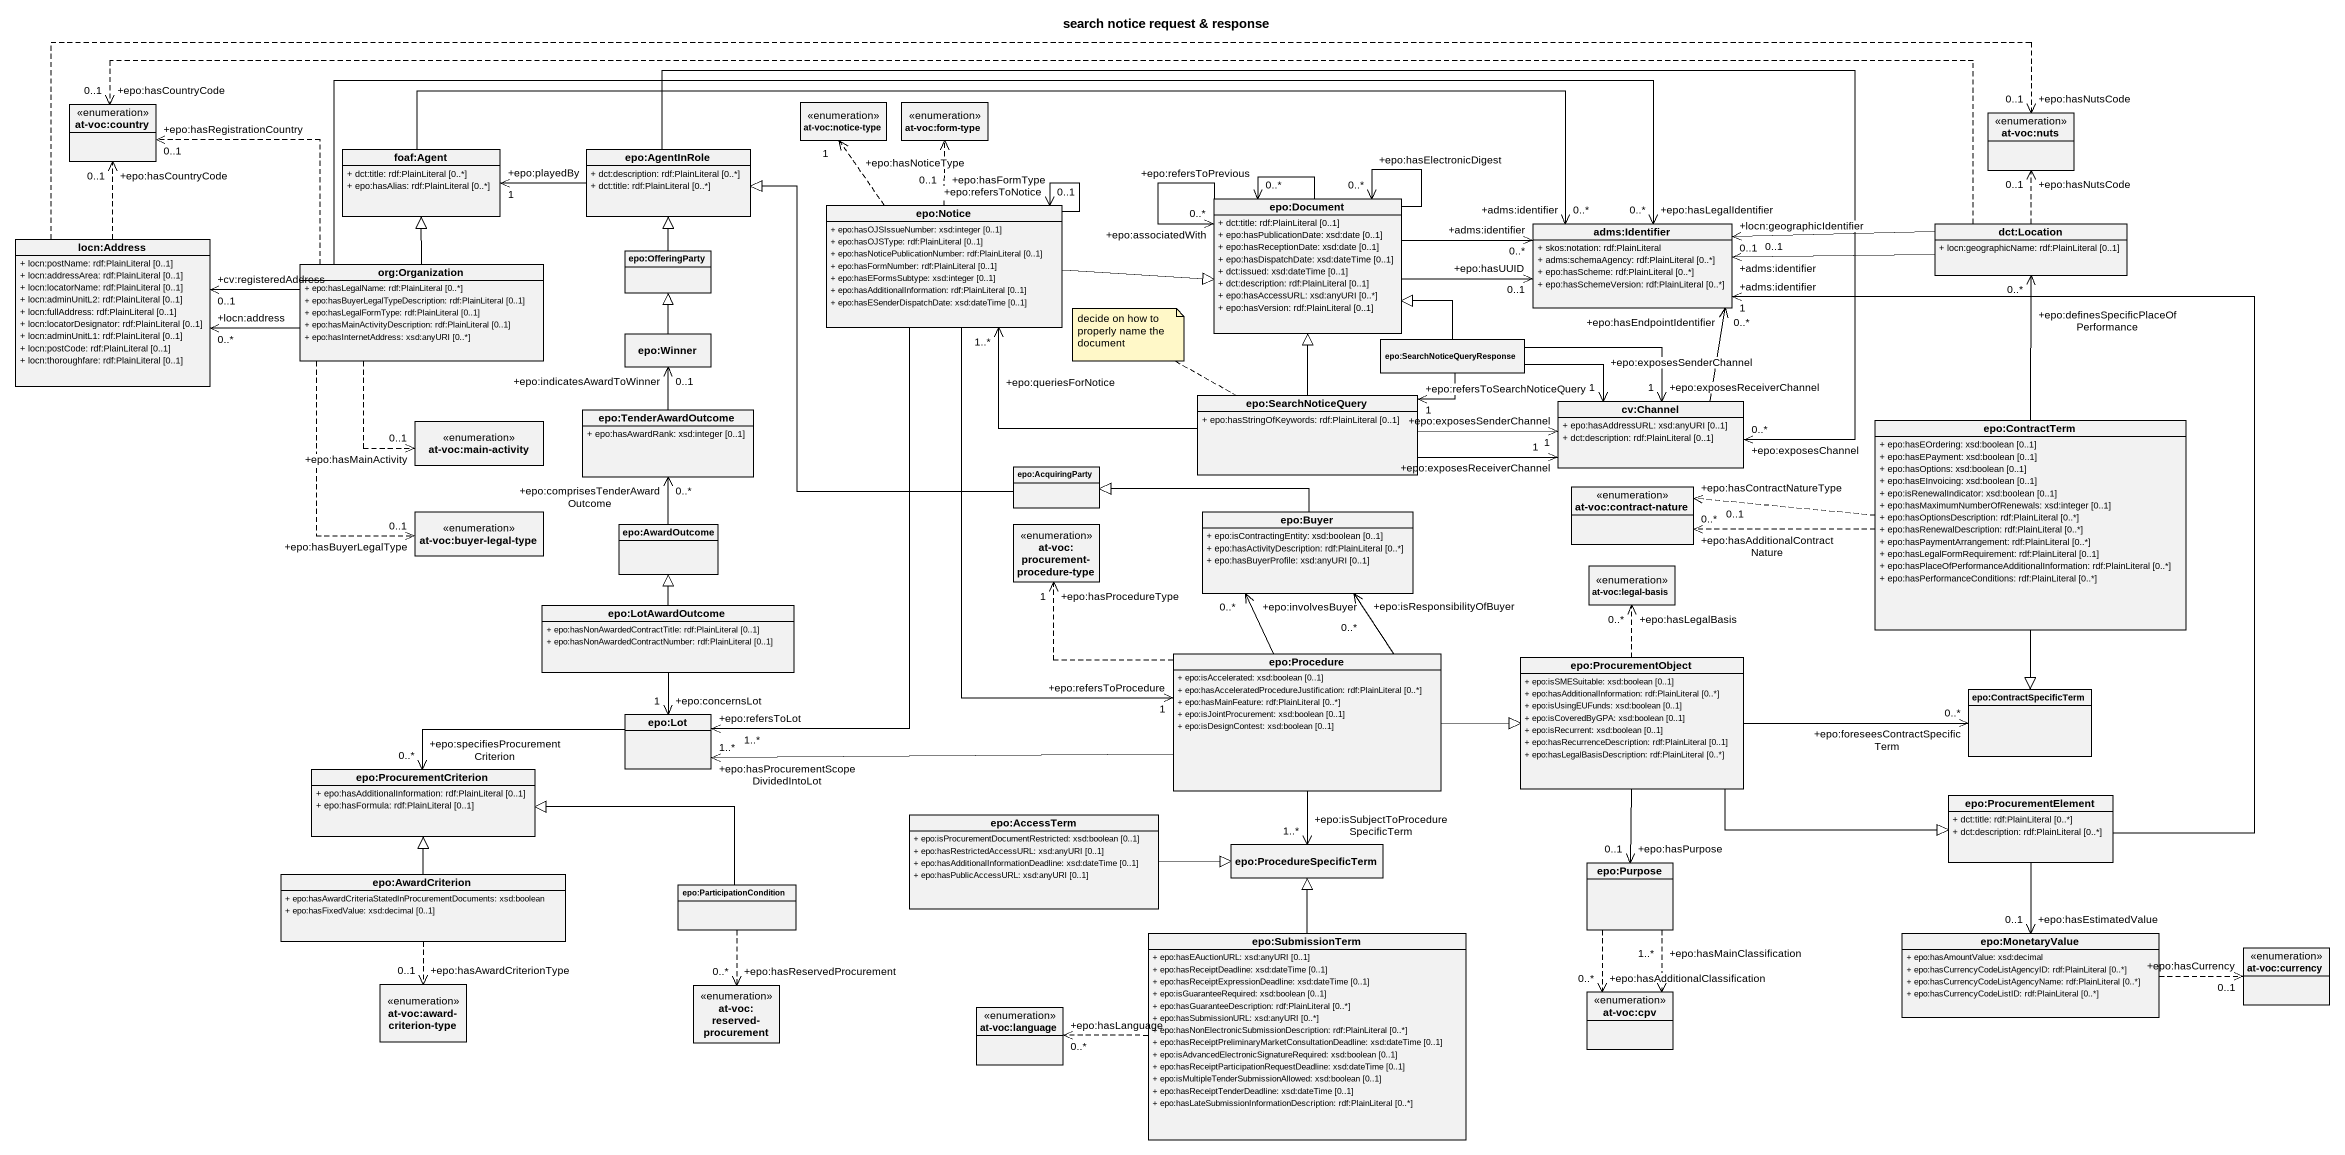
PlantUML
@startuml
title search notice request & response
hide circle
hide empty members
skinparam classAttributeIconSize 0
enum "at-voc:country" as at_voc_country
enum "at-voc:notice-type" as at_voc_notice_type
enum "at-voc:form-type" as at_voc_form_type
enum "at-voc:nuts" as at_voc_nuts
class "foaf:Agent" as foaf_Agent {
  + dct:title: rdf:PlainLiteral [0..*]
  + epo:hasAlias: rdf:PlainLiteral [0..*]
}
class "epo:AgentInRole" as epo_AgentInRole {
  + dct:description: rdf:PlainLiteral [0..*]
  + dct:title: rdf:PlainLiteral [0..*]
}
class "epo:Notice" as epo_Notice {
  + epo:hasOJSIssueNumber: xsd:integer [0..1]
  + epo:hasOJSType: rdf:PlainLiteral [0..1]
  + epo:hasNoticePublicationNumber: rdf:PlainLiteral [0..1]
  + epo:hasFormNumber: rdf:PlainLiteral [0..1]
  + epo:hasEFormsSubtype: xsd:integer [0..1]
  + epo:hasAdditionalInformation: rdf:PlainLiteral [0..1]
  + epo:hasESenderDispatchDate: xsd:dateTime [0..1]
}
class "epo:Document" as epo_Document {
  + dct:title: rdf:PlainLiteral [0..1]
  + epo:hasPublicationDate: xsd:date [0..1]
  + epo:hasReceptionDate: xsd:date [0..1]
  + epo:hasDispatchDate: xsd:dateTime [0..1]
  + dct:issued: xsd:dateTime [0..1]
  + dct:description: rdf:PlainLiteral [0..1]
  + epo:hasAccessURL: xsd:anyURI [0..*]
  + epo:hasVersion: rdf:PlainLiteral [0..1]
}
class "locn:Address" as locn_Address {
  + locn:postName: rdf:PlainLiteral [0..1]
  + locn:addressArea: rdf:PlainLiteral [0..1]
  + locn:locatorName: rdf:PlainLiteral [0..1]
  + locn:adminUnitL2: rdf:PlainLiteral [0..1]
  + locn:fullAddress: rdf:PlainLiteral [0..1]
  + locn:locatorDesignator: rdf:PlainLiteral [0..1]
  + locn:adminUnitL1: rdf:PlainLiteral [0..1]
  + locn:postCode: rdf:PlainLiteral [0..1]
  + locn:thoroughfare: rdf:PlainLiteral [0..1]
}
class "org:Organization" as org_Organization {
  + epo:hasLegalName: rdf:PlainLiteral [0..*]
  + epo:hasBuyerLegalTypeDescription: rdf:PlainLiteral [0..1]
  + epo:hasLegalFormType: rdf:PlainLiteral [0..1]
  + epo:hasMainActivityDescription: rdf:PlainLiteral [0..1]
  + epo:hasInternetAddress: xsd:anyURI [0..*]
}
class "epo:OfferingParty" as epo_OfferingParty
class "adms:Identifier" as adms_Identifier {
  + skos:notation: rdf:PlainLiteral
  + adms:schemaAgency: rdf:PlainLiteral [0..*]
  + epo:hasScheme: rdf:PlainLiteral [0..*]
  + epo:hasSchemeVersion: rdf:PlainLiteral [0..*]
}
class "dct:Location" as dct_Location {
  + locn:geographicName: rdf:PlainLiteral [0..1]
}
class "epo:Winner" as epo_Winner
class "epo:SearchNoticeQueryResponse" as epo_SearchNoticeQueryRespons
enum "at-voc:main-activity" as at_voc_main_activity
class "epo:TenderAwardOutcome" as epo_TenderAwardOutcome {
  + epo:hasAwardRank: xsd:integer [0..1]
}
class "epo:SearchNoticeQuery" as epo_SearchNoticeQuery {
  + epo:hasStringOfKeywords: rdf:PlainLiteral [0..1]
}
class "cv:Channel" as cv_Channel {
  + epo:hasAddressURL: xsd:anyURI [0..1]
  + dct:description: rdf:PlainLiteral [0..1]
}
class "epo:ContractTerm" as epo_ContractTerm {
  + epo:hasEOrdering: xsd:boolean [0..1]
  + epo:hasEPayment: xsd:boolean [0..1]
  + epo:hasOptions: xsd:boolean [0..1]
  + epo:hasEInvoicing: xsd:boolean [0..1]
  + epo:isRenewalIndicator: xsd:boolean [0..1]
  + epo:hasMaximumNumberOfRenewals: xsd:integer [0..1]
  + epo:hasOptionsDescription: rdf:PlainLiteral [0..*]
  + epo:hasRenewalDescription: rdf:PlainLiteral [0..*]
  + epo:hasPaymentArrangement: rdf:PlainLiteral [0..*]
  + epo:hasLegalFormRequirement: rdf:PlainLiteral [0..1]
  + epo:hasPlaceOfPerformanceAdditionalInformation: rdf:PlainLiteral [0..*]
  + epo:hasPerformanceConditions: rdf:PlainLiteral [0..*]
}
class "epo:AcquiringParty" as epo_AcquiringParty
enum "at-voc:buyer-legal-type" as at_voc_buyer_legal_type
class "epo:AwardOutcome" as epo_AwardOutcome
enum "at-voc:procurement-procedure-type" as at_voc_procurement
class "epo:Buyer" as epo_Buyer {
  + epo:isContractingEntity: xsd:boolean [0..1]
  + epo:hasActivityDescription: rdf:PlainLiteral [0..*]
  + epo:hasBuyerProfile: xsd:anyURI [0..1]
}
enum "at-voc:contract-nature" as at_voc_contract_nature
enum "at-voc:legal-basis" as at_voc_legal_basis
class "epo:LotAwardOutcome" as epo_LotAwardOutcome {
  + epo:hasNonAwardedContractTitle: rdf:PlainLiteral [0..1]
  + epo:hasNonAwardedContractNumber: rdf:PlainLiteral [0..1]
}
class "epo:Procedure" as epo_Procedure {
  + epo:isAccelerated: xsd:boolean [0..1]
  + epo:hasAcceleratedProcedureJustification: rdf:PlainLiteral [0..*]
  + epo:hasMainFeature: rdf:PlainLiteral [0..*]
  + epo:isJointProcurement: xsd:boolean [0..1]
  + epo:isDesignContest: xsd:boolean [0..1]
}
class "epo:ProcurementObject" as epo_ProcurementObject {
  + epo:isSMESuitable: xsd:boolean [0..1]
  + epo:hasAdditionalInformation: rdf:PlainLiteral [0..*]
  + epo:isUsingEUFunds: xsd:boolean [0..1]
  + epo:isCoveredByGPA: xsd:boolean [0..1]
  + epo:isRecurrent: xsd:boolean [0..1]
  + epo:hasRecurrenceDescription: rdf:PlainLiteral [0..1]
  + epo:hasLegalBasisDescription: rdf:PlainLiteral [0..*]
}
class "epo:ContractSpecificTerm" as epo_ContractSpecificTerm
class "epo:Lot" as epo_Lot
class "epo:ProcurementCriterion" as epo_ProcurementCriterion {
  + epo:hasAdditionalInformation: rdf:PlainLiteral [0..1]
  + epo:hasFormula: rdf:PlainLiteral [0..1]
}
class "epo:AccessTerm" as epo_AccessTerm {
  + epo:isProcurementDocumentRestricted: xsd:boolean [0..1]
  + epo:hasRestrictedAccessURL: xsd:anyURI [0..1]
  + epo:hasAdditionalInformationDeadline: xsd:dateTime [0..1]
  + epo:hasPublicAccessURL: xsd:anyURI [0..1]
}
class "epo:ProcurementElement" as epo_ProcurementElement {
  + dct:title: rdf:PlainLiteral [0..*]
  + dct:description: rdf:PlainLiteral [0..*]
}
class "epo:ProcedureSpecificTerm" as epo_ProcedureSpecificTerm
class "epo:Purpose" as epo_Purpose
class "epo:AwardCriterion" as epo_AwardCriterion {
  + epo:hasAwardCriteriaStatedInProcurementDocuments: xsd:boolean
  + epo:hasFixedValue: xsd:decimal [0..1]
}
class "epo:ParticipationCondition" as epo_ParticipationCondition
class "epo:SubmissionTerm" as epo_SubmissionTerm {
  + epo:hasEAuctionURL: xsd:anyURI [0..1]
  + epo:hasReceiptDeadline: xsd:dateTime [0..1]
  + epo:hasReceiptExpressionDeadline: xsd:dateTime [0..1]
  + epo:isGuaranteeRequired: xsd:boolean [0..1]
  + epo:hasGuaranteeDescription: rdf:PlainLiteral [0..*]
  + epo:hasSubmissionURL: xsd:anyURI [0..*]
  + epo:hasNonElectronicSubmissionDescription: rdf:PlainLiteral [0..*]
  + epo:hasReceiptPreliminaryMarketConsultationDeadline: xsd:dateTime [0..1]
  + epo:isAdvancedElectronicSignatureRequired: xsd:boolean [0..1]
  + epo:hasReceiptParticipationRequestDeadline: xsd:dateTime [0..1]
  + epo:isMultipleTenderSubmissionAllowed: xsd:boolean [0..1]
  + epo:hasReceiptTenderDeadline: xsd:dateTime [0..1]
  + epo:hasLateSubmissionInformationDescription: rdf:PlainLiteral [0..*]
}
class "epo:MonetaryValue" as epo_MonetaryValue {
  + epo:hasAmountValue: xsd:decimal
  + epo:hasCurrencyCodeListAgencyID: rdf:PlainLiteral [0..*]
  + epo:hasCurrencyCodeListAgencyName: rdf:PlainLiteral [0..*]
  + epo:hasCurrencyCodeListID: rdf:PlainLiteral [0..*]
}
enum "at-voc:currency" as at_voc_currency
enum "at-voc:award-criterion-type" as at_voc_award_criterion_type
enum "at-voc:reserved-procurement" as at_voc_reserved_procurement
enum "at-voc:cpv" as at_voc_cpv
enum "at-voc:language" as at_voc_language
foaf_Agent -right-> "+adms:identifier\n0..*" adms_Identifier
epo_AgentInRole -left-> "+epo:playedBy\n1" foaf_Agent
epo_AgentInRole -right-> "+epo:exposesChannel\n0..*" cv_Channel
epo_Notice .up.> "+epo:hasNoticeType\n1" at_voc_notice_type
epo_Notice .up.> "+epo:hasFormType\n0..1" at_voc_form_type
epo_Notice --> "+epo:refersToNotice\n0..1" epo_Notice
epo_Notice -right-|> epo_Document
epo_Notice --> "+epo:refersToProcedure\n1" epo_Procedure
epo_Notice --> "+epo:refersToLot\n1..*" epo_Lot
epo_Document --> "+epo:refersToPrevious\n0..*" epo_Document
epo_Document --> "+epo:associatedWith\n0..*" epo_Document
epo_Document --> "+epo:hasElectronicDigest\n0..*" epo_Document
epo_Document -right-> "+adms:identifier\n0..*" adms_Identifier
epo_Document -right-> "+epo:hasUUID\n0..1" adms_Identifier
locn_Address .up.> "+epo:hasCountryCode\n0..1" at_voc_country
locn_Address .right.> "+epo:hasNutsCode\n0..1" at_voc_nuts
org_Organization .left.> "+epo:hasRegistrationCountry\n0..1" at_voc_country
org_Organization -up-|> foaf_Agent
org_Organization -left-> "+cv:registeredAddress\n0..1" locn_Address
org_Organization -left-> "+locn:address\n0..*" locn_Address
org_Organization -right-> "+epo:hasLegalIdentifier\n0..*" adms_Identifier
org_Organization ..> "+epo:hasMainActivity\n0..1" at_voc_main_activity
org_Organization ..> "+epo:hasBuyerLegalType\n0..1" at_voc_buyer_legal_type
epo_OfferingParty -up-|> epo_AgentInRole
dct_Location .left.> "+epo:hasCountryCode\n0..1" at_voc_country
dct_Location .up.> "+epo:hasNutsCode\n0..1" at_voc_nuts
dct_Location -left-> "+locn:geographicIdentifier\n0..1" adms_Identifier
dct_Location -left-> "+adms:identifier\n0..1" adms_Identifier
epo_Winner -up-|> epo_OfferingParty
epo_SearchNoticeQueryRespons -up-|> epo_Document
epo_SearchNoticeQueryRespons -left-> "+epo:refersToSearchNoticeQuery\n1" epo_SearchNoticeQuery
epo_SearchNoticeQueryRespons -right-> "+epo:exposesReceiverChannel\n1" cv_Channel
epo_SearchNoticeQueryRespons -right-> "+epo:exposesSenderChannel\n1" cv_Channel
epo_TenderAwardOutcome -up-> "+epo:indicatesAwardToWinner\n0..1" epo_Winner
epo_SearchNoticeQuery -left-> "+epo:queriesForNotice\n1..*" epo_Notice
epo_SearchNoticeQuery -up-|> epo_Document
epo_SearchNoticeQuery -right-> "+epo:exposesSenderChannel\n1" cv_Channel
epo_SearchNoticeQuery -right-> "+epo:exposesReceiverChannel\n1" cv_Channel
cv_Channel -up-> "+epo:hasEndpointIdentifier\n0..*" adms_Identifier
epo_ContractTerm -up-> "+epo:definesSpecificPlaceOfPerformance\n0..*" dct_Location
epo_ContractTerm .left.> "+epo:hasAdditionalContractNature\n0..*" at_voc_contract_nature
epo_ContractTerm .left.> "+epo:hasContractNatureType\n0..1" at_voc_contract_nature
epo_ContractTerm --|> epo_ContractSpecificTerm
epo_AcquiringParty -up-|> epo_AgentInRole
epo_AwardOutcome -up-> "+epo:comprisesTenderAwardOutcome\n0..*" epo_TenderAwardOutcome
epo_Buyer -left-|> epo_AcquiringParty
epo_LotAwardOutcome -up-|> epo_AwardOutcome
epo_LotAwardOutcome --> "+epo:concernsLot\n1" epo_Lot
epo_Procedure .up.> "+epo:hasProcedureType\n1" at_voc_procurement
epo_Procedure -up-> "+epo:involvesBuyer\n0..*" epo_Buyer
epo_Procedure -up-> "+epo:isResponsibilityOfBuyer\n0..*" epo_Buyer
epo_Procedure -right-|> epo_ProcurementObject
epo_Procedure -left-> "+epo:hasProcurementScopeDividedIntoLot\n1..*" epo_Lot
epo_Procedure --> "+epo:isSubjectToProcedureSpecificTerm\n1..*" epo_ProcedureSpecificTerm
epo_ProcurementObject .up.> "+epo:hasLegalBasis\n0..*" at_voc_legal_basis
epo_ProcurementObject -right-> "+epo:foreseesContractSpecificTerm\n0..*" epo_ContractSpecificTerm
epo_ProcurementObject -right-|> epo_ProcurementElement
epo_ProcurementObject --> "+epo:hasPurpose\n0..1" epo_Purpose
epo_Lot -left-> "+epo:specifiesProcurementCriterion\n0..*" epo_ProcurementCriterion
epo_AccessTerm -right-|> epo_ProcedureSpecificTerm
epo_ProcurementElement -up-> "+adms:identifier\n1" adms_Identifier
epo_ProcurementElement --> "+epo:hasEstimatedValue\n0..1" epo_MonetaryValue
epo_Purpose ..> "+epo:hasAdditionalClassification\n0..*" at_voc_cpv
epo_Purpose ..> "+epo:hasMainClassification\n1..*" at_voc_cpv
epo_AwardCriterion -up-|> epo_ProcurementCriterion
epo_AwardCriterion ..> "+epo:hasAwardCriterionType\n0..1" at_voc_award_criterion_type
epo_ParticipationCondition -left-|> epo_ProcurementCriterion
epo_ParticipationCondition ..> "+epo:hasReservedProcurement\n0..*" at_voc_reserved_procurement
epo_SubmissionTerm -up-|> epo_ProcedureSpecificTerm
epo_SubmissionTerm .left.> "+epo:hasLanguage\n0..*" at_voc_language
epo_MonetaryValue .right.> "+epo:hasCurrency\n0..1" at_voc_currency
note left of epo_SearchNoticeQuery : decide on how to properly name the document
@enduml
